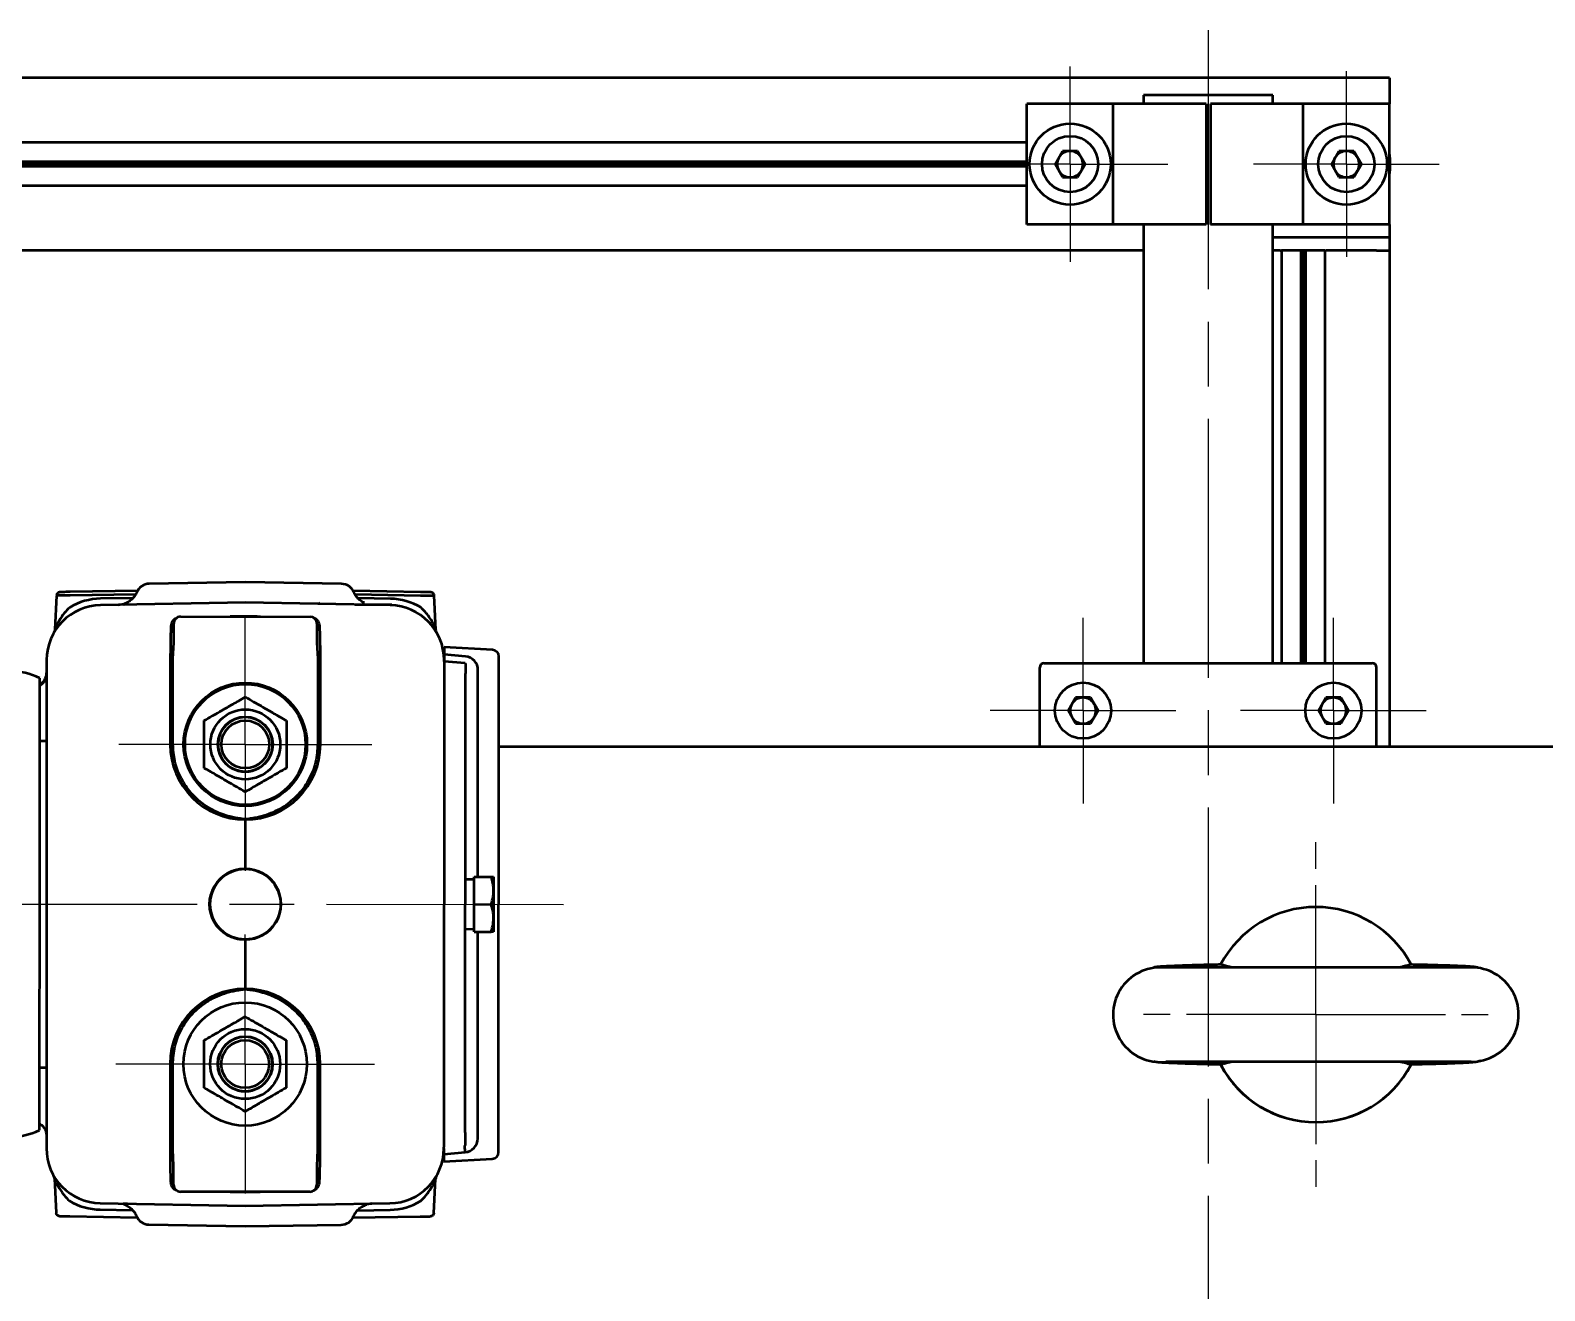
# Model space of a CAD drawing. Header units: millimetres. Extents: x 32504 to 36677, y 41990 to 42879.
# Drawn here: x 32803.6 to 32873.7, y 42186.5 to 42244.9 of the extents above; entities that cross this region are included whole.
import ezdxf

# ---------------------------------------------------------------- set-up
doc = ezdxf.new("R2010")
doc.units = ezdxf.units.MM
doc.linetypes.add('AM_ISO08W050', pattern=[18, 12, -1.5, 3, -1.5])
doc.linetypes.add('AM_ISO08W050x2', pattern=[9, 6, -0.75, 1.5, -0.75])
for name, color, linetype, lineweight in [('AM_0N', 7, 'Continuous', 50), ('Duong_tam', 4, 'AM_ISO08W050', 25), ('Net_dam', 7, 'Continuous', 50)]:
    doc.layers.add(name, color=color, linetype=linetype, lineweight=lineweight)

msp = doc.modelspace()

# ---------------------------------------------------------------- linework, layer by layer
at = {"layer": 'AM_0N'}
for centre in [(32851.7527, 42238.666), (32864.5527, 42238.666)]:
    msp.add_circle(centre, 1.88, dxfattribs=at)
at = {"layer": 'Duong_tam'}
for p, q in [((32858.1527, 42244.866), (32858.1527, 42088.866)), ((32709.3038, 42204.4343), (32828.2788, 42204.373))]:
    msp.add_line(p, q, dxfattribs=at)
at = {"layer": 'Duong_tam', "linetype": 'AM_ISO08W050x2'}
for p, q in [((32851.7527, 42238.666), (32851.7527, 42243.187)), ((32864.5527, 42238.666), (32864.5527, 42242.966)), ((32851.7527, 42238.666), (32847.2317, 42238.666)), ((32851.7527, 42238.666), (32856.2737, 42238.666)), ((32851.7527, 42238.666), (32851.7527, 42234.145)), ((32864.5527, 42238.666), (32860.2527, 42238.666)), ((32864.5527, 42238.666), (32868.8527, 42238.666)), ((32864.5527, 42238.666), (32864.5527, 42234.366)), ((32813.5351, 42211.7847), (32813.5351, 42217.6422)), ((32852.3527, 42213.3519), (32852.3527, 42217.6519)), ((32863.9527, 42213.3519), (32863.9527, 42217.6519)), ((32852.3527, 42213.3519), (32848.0527, 42213.3519)), ((32852.3527, 42213.3519), (32856.6527, 42213.3519)), ((32852.3527, 42213.3519), (32852.3527, 42209.0519)), ((32863.9527, 42213.3519), (32859.6527, 42213.3519)), ((32863.9527, 42213.3519), (32868.2527, 42213.3519)), ((32863.9527, 42213.3519), (32863.9527, 42209.0519)), ((32813.5351, 42211.7847), (32807.6776, 42211.7847)), ((32813.5351, 42211.7847), (32819.3926, 42211.7847)), ((32813.5351, 42211.7847), (32813.5351, 42205.9272)), ((32863.1408, 42199.266), (32863.1408, 42207.2507)), ((32813.5275, 42196.9765), (32813.5275, 42203.455)), ((32863.1408, 42199.266), (32855.1561, 42199.266)), ((32863.1408, 42199.266), (32871.1254, 42199.266)), ((32863.1408, 42199.266), (32863.1408, 42191.2814)), ((32813.5275, 42196.9765), (32807.049, 42196.9765)), ((32813.5275, 42196.9765), (32820.0059, 42196.9765)), ((32813.5275, 42196.9765), (32813.5275, 42190.4981))]:
    msp.add_line(p, q, dxfattribs=at)
at = {"layer": 'Net_dam'}
for p, q in [((32866.5527, 42242.666), (32758.5527, 42242.666)), ((32866.5527, 42242.666), (32866.5527, 42242.066)), ((32849.7527, 42235.866), (32849.7527, 42241.466)), ((32853.7527, 42241.466), (32849.7527, 42241.466)), ((32853.7527, 42235.866), (32853.7527, 42241.466)), ((32858.0527, 42241.466), (32853.7527, 42241.466)), ((32855.1527, 42241.866), (32855.1527, 42241.466)), ((32861.1527, 42241.866), (32855.1527, 42241.866)), ((32858.0527, 42241.466), (32858.0527, 42235.866)), ((32858.2527, 42241.466), (32858.2527, 42235.866)), ((32862.5527, 42241.466), (32858.2527, 42241.466)), ((32861.1527, 42241.466), (32861.1527, 42241.866)), ((32862.5527, 42235.866), (32862.5527, 42241.466)), ((32866.5527, 42241.466), (32862.5527, 42241.466)), ((32866.5527, 42242.066), (32866.5527, 42241.466)), ((32866.5527, 42235.866), (32866.5527, 42241.466)), ((32849.7527, 42239.666), (32775.3527, 42239.666)), ((32849.7527, 42238.7699), (32775.3527, 42238.7699)), ((32849.7527, 42238.666), (32775.3527, 42238.666)), ((32851.0576, 42238.666), (32851.4051, 42239.268)), ((32851.4051, 42238.064), (32851.0576, 42238.666)), ((32852.1003, 42239.268), (32851.4051, 42239.268)), ((32852.4478, 42238.666), (32852.1003, 42239.268)), ((32852.4478, 42238.666), (32852.1003, 42238.064)), ((32863.8576, 42238.666), (32864.2051, 42239.268)), ((32864.2051, 42238.064), (32863.8576, 42238.666)), ((32864.9003, 42239.268), (32864.2051, 42239.268)), ((32865.2478, 42238.666), (32864.9003, 42239.268)), ((32865.2478, 42238.666), (32864.9003, 42238.064)), ((32849.7527, 42238.5621), (32775.3527, 42238.5621)), ((32851.4051, 42238.064), (32852.1003, 42238.064)), ((32864.2051, 42238.064), (32864.9003, 42238.064)), ((32849.7527, 42237.666), (32775.3527, 42237.666)), ((32853.7527, 42235.866), (32849.7527, 42235.866)), ((32858.0527, 42235.866), (32853.7527, 42235.866)), ((32855.1527, 42235.866), (32855.1527, 42215.5519)), ((32862.5527, 42235.866), (32858.2527, 42235.866)), ((32861.1527, 42215.5519), (32861.1527, 42235.866)), ((32866.5527, 42235.866), (32862.5527, 42235.866)), ((32866.5527, 42235.866), (32866.5527, 42235.266)), ((32866.5527, 42235.266), (32861.1527, 42235.266)), ((32866.5527, 42235.266), (32866.5527, 42234.666)), ((32855.1527, 42234.666), (32769.9527, 42234.666)), ((32861.4927, 42234.666), (32861.1527, 42234.666)), ((32861.4927, 42234.666), (32861.5527, 42234.666)), ((32863.5527, 42234.666), (32861.5527, 42234.666)), ((32861.5527, 42234.666), (32861.5527, 42215.5519)), ((32862.4488, 42234.666), (32862.4488, 42215.5519)), ((32862.5527, 42234.666), (32862.5527, 42215.5519)), ((32862.6566, 42234.666), (32862.6566, 42215.5519)), ((32863.5527, 42234.666), (32863.5527, 42215.5519)), ((32863.5527, 42234.666), (32863.6127, 42234.666)), ((32865.9527, 42234.666), (32863.6127, 42234.666)), ((32865.9527, 42234.666), (32866.5527, 42234.666)), ((32866.5527, 42234.666), (32866.5527, 42211.666)), ((32813.539, 42219.3031), (32809.0829, 42219.2276)), ((32817.995, 42219.223), (32813.539, 42219.3031)), ((32804.7917, 42218.6897), (32804.7076, 42217.1016)), ((32808.5384, 42218.9009), (32805.4235, 42218.8481)), ((32805.4262, 42218.6977), (32808.4587, 42218.7491)), ((32808.3257, 42218.5632), (32806.8212, 42218.5377)), ((32813.5385, 42218.3506), (32806.8266, 42218.2369)), ((32807.6441, 42218.2508), (32807.9161, 42218.2952)), ((32807.9001, 42218.2645), (32807.9276, 42218.2631)), ((32820.2503, 42218.23), (32813.5385, 42218.3506)), ((32816.9834, 42218.3395), (32816.9342, 42218.2896)), ((32821.6539, 42218.8398), (32818.5391, 42218.8957)), ((32818.6184, 42218.2593), (32820.3316, 42218.2584)), ((32818.6187, 42218.7438), (32821.6511, 42218.6894)), ((32820.2559, 42218.5308), (32818.7515, 42218.5579)), ((32822.3681, 42217.0925), (32822.2856, 42218.6807)), ((32810.5381, 42217.7031), (32816.5382, 42217.7)), ((32810.2204, 42216.5025), (32810.2209, 42217.3861)), ((32816.8551, 42217.3827), (32816.8546, 42216.4991)), ((32810.1808, 42215.752), (32810.2204, 42216.5025)), ((32816.8546, 42216.4991), (32816.8935, 42215.7485)), ((32822.7449, 42216.2885), (32822.7448, 42215.9715)), ((32824.984, 42216.17), (32822.7449, 42216.2885)), ((32804.3296, 42215.6986), (32804.318, 42193.0721)), ((32810.0587, 42215.7521), (32810.0567, 42211.7865)), ((32810.1788, 42211.7864), (32810.1808, 42215.752)), ((32816.8935, 42215.7485), (32816.8914, 42211.783)), ((32817.0135, 42211.7829), (32817.0156, 42215.7485)), ((32822.7446, 42215.6241), (32822.7443, 42214.9987)), ((32822.7447, 42215.9485), (32822.7446, 42215.6891)), ((32822.7446, 42215.6241), (32822.7446, 42215.6891)), ((32823.7247, 42215.545), (32822.7446, 42215.6312)), ((32822.7448, 42215.9715), (32822.7447, 42215.9485)), ((32823.7359, 42215.8613), (32822.7447, 42215.9485)), ((32825.2729, 42192.8963), (32825.2847, 42215.8528)), ((32850.5527, 42215.5519), (32865.7527, 42215.5519)), ((32804.0103, 42212.2279), (32804.0117, 42214.853)), ((32822.7443, 42214.9987), (32822.7333, 42193.7531)), ((32823.7244, 42214.9124), (32823.7135, 42193.8383)), ((32824.3103, 42205.6451), (32824.3153, 42215.2284)), ((32850.3527, 42211.666), (32850.3527, 42215.3519)), ((32865.9527, 42211.666), (32865.9527, 42215.3519)), ((32851.6576, 42213.3519), (32852.0051, 42213.9539)), ((32852.0051, 42212.7499), (32851.6576, 42213.3519)), ((32852.7003, 42213.9539), (32852.0051, 42213.9539)), ((32853.0478, 42213.3519), (32852.7003, 42213.9539)), ((32853.0478, 42213.3519), (32852.7003, 42212.7499)), ((32863.2576, 42213.3519), (32863.6051, 42213.9539)), ((32863.6051, 42212.7499), (32863.2576, 42213.3519)), ((32864.3003, 42213.9539), (32863.6051, 42213.9539)), ((32864.6478, 42213.3519), (32864.3003, 42213.9539)), ((32864.6478, 42213.3519), (32864.3003, 42212.7499)), ((32852.0051, 42212.7499), (32852.7003, 42212.7499)), ((32863.6051, 42212.7499), (32864.3003, 42212.7499)), ((32804.0063, 42204.3855), (32804.0103, 42212.2279)), ((32893.5527, 42211.666), (32825.2825, 42211.666)), ((32814.1699, 42210.6839), (32814.167, 42210.6889)), ((32813.5333, 42208.3003), (32813.5321, 42206.0157)), ((32813.5045, 42206.0155), (32813.5045, 42206.016)), ((32824.1358, 42204.3751), (32824.1365, 42205.6451)), ((32824.1365, 42205.6451), (32824.9279, 42205.6447)), ((32825.0413, 42205.6447), (32825.041, 42205.0097)), ((32812.1164, 42205.1989), (32812.1164, 42205.1989)), ((32824.1364, 42205.5181), (32823.7195, 42205.5184)), ((32825.041, 42205.0097), (32825.0404, 42203.7397)), ((32804.0022, 42196.5431), (32804.0063, 42204.3855)), ((32824.1352, 42203.1051), (32824.1358, 42204.3751)), ((32824.1358, 42204.3751), (32824.9272, 42204.3747)), ((32825.0404, 42203.7397), (32825.04, 42203.1047)), ((32823.7184, 42203.2324), (32824.1352, 42203.2321)), ((32824.1352, 42203.1051), (32824.9266, 42203.1047)), ((32824.3041, 42193.5217), (32824.309, 42203.1051)), ((32813.5028, 42202.7453), (32813.5028, 42202.7457)), ((32813.5304, 42202.7455), (32813.5293, 42200.4609)), ((32870.3433, 42201.4528), (32855.9382, 42201.4528)), ((32858.7983, 42201.5754), (32858.7924, 42201.5838)), ((32867.4887, 42201.5782), (32867.4832, 42201.5754)), ((32804.0009, 42193.918), (32804.0022, 42196.5431)), ((32810.049, 42196.9783), (32810.047, 42193.0127)), ((32810.1691, 42193.0127), (32810.1711, 42196.9782)), ((32816.8838, 42196.9748), (32816.8818, 42193.0092)), ((32817.0039, 42193.0091), (32817.0059, 42196.9747)), ((32870.3433, 42197.0793), (32856.1921, 42197.0793)), ((32858.7983, 42196.9567), (32858.7924, 42196.9482)), ((32867.4887, 42196.9539), (32867.4832, 42196.9567)), ((32814.1622, 42195.8757), (32814.1594, 42195.8807)), ((32822.7333, 42193.7531), (32822.733, 42193.1276)), ((32810.2079, 42192.2622), (32810.1691, 42193.0127)), ((32816.8818, 42193.0092), (32816.8422, 42192.2587)), ((32822.733, 42193.0626), (32822.7328, 42192.8032)), ((32822.733, 42193.0626), (32822.733, 42193.1276)), ((32822.7328, 42192.7803), (32822.7326, 42192.4632)), ((32822.7326, 42192.4632), (32824.9718, 42192.5794)), ((32822.7328, 42192.8032), (32823.7241, 42192.8894)), ((32822.7328, 42192.8032), (32822.7328, 42192.7803)), ((32804.6945, 42191.6687), (32804.7769, 42190.0805)), ((32810.2075, 42191.3785), (32810.2079, 42192.2622)), ((32816.8422, 42192.2587), (32816.8417, 42191.3751)), ((32822.2709, 42190.0715), (32822.355, 42191.6596)), ((32816.5245, 42191.0582), (32810.5244, 42191.0613)), ((32806.8066, 42190.2304), (32808.3111, 42190.2034)), ((32806.8123, 42190.5312), (32813.5241, 42190.4106)), ((32813.5241, 42190.4106), (32820.236, 42190.5243)), ((32818.7368, 42190.198), (32820.2414, 42190.2235)), ((32819.1467, 42190.466), (32819.1357, 42190.4686)), ((32819.4185, 42190.5105), (32819.1464, 42190.466)), ((32805.4086, 42189.9214), (32808.5235, 42189.8655)), ((32809.0676, 42189.5382), (32813.5236, 42189.4581)), ((32813.5236, 42189.4581), (32817.9797, 42189.5336)), ((32818.5242, 42189.8603), (32821.639, 42189.9131))]:
    msp.add_line(p, q, dxfattribs=at)
for centre, radius in [((32851.7527, 42238.666), 1.3), ((32864.5527, 42238.666), 1.3), ((32813.5351, 42211.7847), 2.8575), ((32813.5351, 42211.7847), 2.794), ((32852.3527, 42213.3519), 1.3), ((32863.9527, 42213.3519), 1.3), ((32813.5351, 42211.7847), 1.6192), ((32813.5351, 42211.7847), 1.2707), ((32813.5351, 42211.7847), 1.1062), ((32813.5321, 42204.3806), 1.6351), ((32813.5275, 42196.9765), 2.8575), ((32813.5275, 42196.9765), 1.6193), ((32813.5275, 42196.9765), 1.2707), ((32813.5275, 42196.9765), 1.1062)]:
    msp.add_circle(centre, radius, dxfattribs=at)
for centre, radius, start, end in [((32851.7527, 42238.666), 0.602, 150, 210), ((32851.7527, 42238.666), 0.602, 90, 150), ((32851.7527, 42238.666), 0.602, 30, 90), ((32851.7527, 42238.666), 0.602, 330, 30), ((32864.5527, 42238.666), 0.602, 150, 210), ((32864.5527, 42238.666), 0.602, 90, 150), ((32864.5527, 42238.666), 0.602, 30, 90), ((32864.5527, 42238.666), 0.602, 330, 30), ((32862.5527, 42238.666), 4.0335, 352.608225, 7.391775), ((32851.7527, 42238.666), 0.602, 210, 270), ((32851.7527, 42238.666), 0.602, 270, 330), ((32864.5527, 42238.666), 0.602, 210, 270), ((32864.5527, 42238.666), 0.602, 270, 330), ((32809.0936, 42218.5927), 0.635, 90.970475, 157.385118), ((32817.9836, 42218.5881), 0.635, 22.596133, 88.970475), ((32806.8696, 42215.6807), 2.8575, 90.970475, 121.041001), ((32820.2046, 42215.6738), 2.8575, 58.899949, 88.970475), ((32806.8696, 42215.6973), 2.54, 90.970475, 179.970475), ((32820.2046, 42215.6904), 2.54, 359.970475, 88.970475), ((32824.9672, 42215.853), 0.3175, 359.970475, 86.970475), ((32823.6803, 42215.2287), 0.635, 359.970475, 84.970475), ((32850.5527, 42215.3519), 0.2, 90, 180), ((32865.7527, 42215.3519), 0.2, 0, 90), ((32802.6058, 42212.0062), 3.175, 63.716494, 89.970475), ((32852.3527, 42213.3519), 0.602, 150, 210), ((32852.3527, 42213.3519), 0.602, 90, 150), ((32852.3527, 42213.3519), 0.602, 30, 90), ((32852.3527, 42213.3519), 0.602, 330, 30), ((32863.9527, 42213.3519), 0.602, 150, 210), ((32863.9527, 42213.3519), 0.602, 90, 150), ((32863.9527, 42213.3519), 0.602, 30, 90), ((32863.9527, 42213.3519), 0.602, 330, 30), ((32813.5351, 42211.7847), 1.2649, 359.970475, 179.970475), ((32852.3527, 42213.3519), 0.602, 210, 270), ((32852.3527, 42213.3519), 0.602, 270, 330), ((32863.9527, 42213.3519), 0.602, 210, 270), ((32863.9527, 42213.3519), 0.602, 270, 330), ((32813.5411, 42211.7847), 3.4844, 179.970475, 269.872504), ((32813.5351, 42211.7847), 1.2649, 179.970475, 359.970475), ((32813.5291, 42211.7847), 3.4844, 270.068446, 359.970475), ((32813.5313, 42204.3806), 1.6351, 90.939611, 269.00134), ((32813.5321, 42204.3806), 1.6351, 90.96703, 149.970475), ((32813.5321, 42204.3806), 1.6351, 149.970475, 268.973921), ((32863.1408, 42199.266), 4.9848, 90, 152.310278), ((32863.1408, 42199.266), 4.9846, 27.691069, 152.309087), ((32863.1408, 42199.266), 4.9848, 27.689877, 90), ((32855.9382, 42199.2587), 2.1941, 90, 276.644543), ((32870.3494, 42199.266), 2.1868, 269.839868, 90.160132), ((32813.5334, 42196.9765), 3.4844, 90.068446, 179.970475), ((32813.5215, 42196.9765), 3.4844, 359.970475, 89.872504), ((32813.5275, 42196.9765), 1.2649, 359.970475, 179.970475), ((32813.5275, 42196.9765), 1.2649, 179.970475, 359.970475), ((32863.1408, 42199.266), 4.9846, 207.690913, 332.308931), ((32863.1408, 42199.266), 4.9848, 207.876141, 332.170952), ((32802.5979, 42196.7662), 3.175, 269.970475, 296.224457), ((32806.858, 42193.0708), 2.54, 179.970475, 268.970475), ((32820.193, 42193.0639), 2.54, 270.970475, 359.970475), ((32823.6691, 42193.522), 0.635, 274.970475, 359.970475), ((32824.9554, 42192.8965), 0.3175, 272.970475, 359.970475), ((32806.858, 42193.0874), 2.8575, 238.899949, 268.970475), ((32820.193, 42193.0806), 2.8575, 270.970475, 301.041001), ((32809.079, 42190.1731), 0.635, 202.594149, 268.970475), ((32817.969, 42190.1685), 0.635, 270.970475, 337.382068)]:
    msp.add_arc(centre, radius, start, end, dxfattribs=at)
for centre, major_axis, ratio, start_param, end_param in [((32810.5388, 42217.3851), (-0.225, 0.2252), 0.9972647, 5.4991567, 7.0672139), ((32929.4443, 42217.7736), (163.406, 0.2312), 0.0008139, 2.3593195, 2.3654067), ((32697.6322, 42217.8931), (163.4057, -0.3996), 0.0008139, 0.776186, 0.7822732), ((32816.5372, 42217.382), (0.2252, 0.225), 0.9972647, 5.4991567, 7.0672139), ((32813.5032, 42204.3806), (1.6356, -0.0008), 0.9998529, 1.5705571, 4.7126282), ((32813.504, 42204.3806), (1.6356, -0.0008), 0.9998529, 1.554121, 1.5710356), ((32813.5601, 42204.3806), (1.6356, -0.0008), 0.9998529, 4.6947565, 7.8716141), ((32813.504, 42204.3806), (1.6356, -0.0008), 0.9998529, 4.7121497, 4.7290643), ((32810.5254, 42191.3792), (-0.2252, -0.225), 0.9972647, 5.4991567, 7.0672139), ((32929.4304, 42190.8681), (163.4057, -0.3996), 0.0008139, 3.9177786, 3.9238658), ((32697.6183, 42190.9876), (163.406, 0.2312), 0.0008139, 5.5009121, 5.5069993), ((32816.5238, 42191.3761), (0.225, -0.2252), 0.9972647, 5.4991567, 7.0672139)]:
    msp.add_ellipse(centre, major_axis=major_axis, ratio=ratio, start_param=start_param, end_param=end_param, dxfattribs=at)
for points in [[(32804.9475, 42218.8401), (32804.9277, 42218.8376), (32804.888, 42218.8325), (32804.8376, 42218.798), (32804.8013, 42218.7489), (32804.7949, 42218.7095), (32804.7917, 42218.6897)], [(32822.2856, 42218.6807), (32822.2824, 42218.7005), (32822.276, 42218.7399), (32822.2398, 42218.7891), (32822.1895, 42218.8236), (32822.1498, 42218.8287), (32822.13, 42218.8312)], [(32804.7076, 42217.1016), (32804.7048, 42217.0769), (32804.6992, 42217.0274), (32804.6771, 42216.9828), (32804.666, 42216.9605)], [(32822.4095, 42216.9513), (32822.3985, 42216.9737), (32822.3764, 42217.0183), (32822.3708, 42217.0678), (32822.3681, 42217.0925)], [(32804.0115, 42214.5574), (32804.0575, 42214.5887), (32804.1494, 42214.6514), (32804.2496, 42214.7865), (32804.3167, 42214.9408), (32804.3251, 42215.0517), (32804.3293, 42215.1071)], [(32804.0102, 42211.956), (32804.0561, 42211.956), (32804.148, 42211.9559), (32804.2482, 42211.9559), (32804.3151, 42211.9558), (32804.3235, 42211.9558), (32804.3277, 42211.9558)], [(32804.0024, 42196.815), (32804.0483, 42196.815), (32804.1402, 42196.815), (32804.2403, 42196.8149), (32804.3073, 42196.8149), (32804.3157, 42196.8149), (32804.3199, 42196.8149)], [(32804.001, 42194.2136), (32804.047, 42194.1823), (32804.1388, 42194.1195), (32804.2389, 42193.9843), (32804.3058, 42193.8299), (32804.3141, 42193.719), (32804.3183, 42193.6636)], [(32823.7241, 42192.8894), (32823.7208, 42192.9308), (32823.7141, 42193.0134), (32823.7089, 42193.1178), (32823.708, 42193.191), (32823.7115, 42193.2008), (32823.7132, 42193.2057)], [(32804.6945, 42191.6687), (32804.6917, 42191.6934), (32804.6862, 42191.7429), (32804.6641, 42191.7876), (32804.6531, 42191.8099)], [(32822.3966, 42191.8007), (32822.3855, 42191.7784), (32822.3633, 42191.7338), (32822.3577, 42191.6843), (32822.355, 42191.6596)], [(32804.9326, 42189.93), (32804.9128, 42189.9325), (32804.8731, 42189.9376), (32804.8228, 42189.9722), (32804.7865, 42190.0213), (32804.7801, 42190.0608), (32804.7769, 42190.0805)], [(32822.2709, 42190.0715), (32822.2677, 42190.0517), (32822.2612, 42190.0123), (32822.2249, 42189.9632), (32822.1746, 42189.9287), (32822.1349, 42189.9237), (32822.1151, 42189.9211)]]:
    msp.add_open_spline(points, degree=3, dxfattribs=at)
for points, knots in [([(32804.7917, 42218.6897), (32804.8016, 42218.6909), (32804.821, 42218.6931), (32804.9664, 42218.6956), (32805.1372, 42218.6971), (32805.296, 42218.6977), (32805.3823, 42218.6977), (32805.4262, 42218.6977)], [0, 0, 0, 0, 0.2538146, 0.4992322, 0.7392268, 0.8671439, 1, 1, 1, 1]), ([(32805.4235, 42218.8481), (32805.3611, 42218.8471), (32805.2364, 42218.845), (32805.079, 42218.8423), (32804.9689, 42218.8404), (32804.9546, 42218.8402), (32804.9475, 42218.8401)], [0, 0, 0, 0, 0.25024695, 0.50017461, 0.74999996, 1, 1, 1, 1]), ([(32808.5073, 42218.8373), (32808.4768, 42218.7753), (32808.4157, 42218.6511), (32808.2755, 42218.4965), (32808.1094, 42218.37), (32807.9802, 42218.3201), (32807.9157, 42218.2952)], [0, 0, 0, 0, 0.2498766, 0.4999545, 0.7499607, 1, 1, 1, 1]), ([(32819.0499, 42218.3385), (32819.0235, 42218.3493), (32818.9332, 42218.3862), (32818.8018, 42218.4921), (32818.6612, 42218.6456), (32818.6003, 42218.7699), (32818.5699, 42218.8321)], [0, 0, 0, 0, 0.1210876, 0.4140555, 0.7071326, 1, 1, 1, 1]), ([(32819.0504, 42218.3385), (32819.0239, 42218.3493), (32818.9336, 42218.3862), (32818.8022, 42218.4921), (32818.6615, 42218.6456), (32818.6006, 42218.77), (32818.5701, 42218.8321)], [0, 0, 0, 0, 0.1211077, 0.4141004, 0.707172, 1, 1, 1, 1]), ([(32821.6511, 42218.6894), (32821.6951, 42218.6893), (32821.7814, 42218.6892), (32821.9401, 42218.6885), (32822.1109, 42218.6868), (32822.2563, 42218.6841), (32822.2758, 42218.6819), (32822.2856, 42218.6807)], [0, 0, 0, 0, 0.13285614, 0.26077324, 0.50076778, 0.7461854, 1, 1, 1, 1]), ([(32822.13, 42218.8312), (32822.1228, 42218.8313), (32822.1085, 42218.8316), (32821.9985, 42218.8336), (32821.8411, 42218.8364), (32821.7163, 42218.8386), (32821.6539, 42218.8398)], [0, 0, 0, 0, 0.25000004, 0.49982539, 0.74975305, 1, 1, 1, 1]), ([(32805.3961, 42218.129), (32805.3095, 42218.0415), (32805.1266, 42217.857), (32804.9246, 42217.5519), (32804.7924, 42217.2969), (32804.7303, 42217.1553), (32804.7102, 42217.107), (32804.7084, 42217.1033), (32804.7076, 42217.1016)], [0, 0, 0, 0, 0.2516902, 0.5314161, 0.7772846, 0.9023386, 0.9539906, 1, 1, 1, 1]), ([(32810.3626, 42217.6438), (32810.3147, 42217.6175), (32810.2123, 42217.5613), (32810.1156, 42217.4296), (32810.0975, 42217.3223), (32810.0885, 42217.2691)], [0, 0, 0, 0, 0.3074344, 0.6569695, 1, 1, 1, 1]), ([(32816.9873, 42217.2655), (32816.9784, 42217.3187), (32816.9605, 42217.4258), (32816.864, 42217.5577), (32816.7617, 42217.6141), (32816.7135, 42217.6407)], [0, 0, 0, 0, 0.34287223, 0.69037607, 1, 1, 1, 1]), ([(32822.3681, 42217.0925), (32822.3673, 42217.0942), (32822.3655, 42217.0979), (32822.3455, 42217.1462), (32822.281, 42217.2931), (32822.1549, 42217.5389), (32822.0163, 42217.7409), (32821.8664, 42217.9362), (32821.7686, 42218.0333), (32821.6806, 42218.1206)], [0, 0, 0, 0, 0.04600951, 0.09765696, 0.22268782, 0.48423395, 0.71847083, 0.74679702, 1, 1, 1, 1]), ([(32810.0885, 42217.2691), (32810.0839, 42217.1473), (32810.075, 42216.9097), (32810.063, 42216.404), (32810.0604, 42216.0083), (32810.0587, 42215.7521)], [0, 0, 0, 0, 0.2704193, 0.5274516, 1, 1, 1, 1]), ([(32817.0156, 42215.7485), (32817.0142, 42216.0048), (32817.012, 42216.4004), (32817.0005, 42216.9061), (32816.9918, 42217.1437), (32816.9873, 42217.2655)], [0, 0, 0, 0, 0.47254838, 0.72958067, 1, 1, 1, 1]), ([(32823.7247, 42215.545), (32823.7265, 42215.5423), (32823.7299, 42215.5369), (32823.7346, 42215.4853), (32823.7369, 42215.3703), (32823.7344, 42215.1984), (32823.7297, 42215.0404), (32823.7262, 42214.9554), (32823.7244, 42214.9124)], [0, 0, 0, 0, 0.1304073, 0.2573846, 0.5, 0.7426154, 0.8695927, 1, 1, 1, 1]), ([(32804.3293, 42215.0465), (32804.3249, 42214.991), (32804.316, 42214.8799), (32804.2462, 42214.726), (32804.1452, 42214.5958), (32804.0547, 42214.5372), (32804.0115, 42214.5093)], [0, 0, 0, 0, 0.2556934, 0.5112141, 0.7667943, 1, 1, 1, 1]), ([(32811.6307, 42212.8855), (32811.7537, 42212.9565), (32811.9738, 42213.0834), (32812.3403, 42213.2948), (32812.6717, 42213.4859), (32812.9702, 42213.658), (32813.2578, 42213.8238), (32813.4374, 42213.9274), (32813.5362, 42213.9844)], [0, 0, 0, 0, 0.2203566, 0.3942128, 0.54923, 0.6761358, 0.8218771, 1, 1, 1, 1]), ([(32813.5362, 42213.9844), (32813.6592, 42213.9133), (32813.8791, 42213.7862), (32814.2454, 42213.5745), (32814.5767, 42213.383), (32814.875, 42213.2106), (32815.1624, 42213.0445), (32815.3419, 42212.9407), (32815.4407, 42212.8836)], [0, 0, 0, 0, 0.2203566, 0.3942128, 0.54923, 0.6761358, 0.8218771, 1, 1, 1, 1]), ([(32811.6295, 42210.6858), (32811.6296, 42210.8278), (32811.6297, 42211.0819), (32811.63, 42211.505), (32811.6302, 42211.8876), (32811.6303, 42212.2322), (32811.6305, 42212.5641), (32811.6306, 42212.7715), (32811.6307, 42212.8855)], [0, 0, 0, 0, 0.2203566, 0.3942128, 0.54923, 0.6761358, 0.8218771, 1, 1, 1, 1]), ([(32815.4407, 42212.8836), (32815.4406, 42212.7416), (32815.4405, 42212.4875), (32815.4402, 42212.0644), (32815.44, 42211.6818), (32815.4399, 42211.3372), (32815.4397, 42211.0053), (32815.4396, 42210.7979), (32815.4395, 42210.6839)], [0, 0, 0, 0, 0.2203566, 0.3942128, 0.54923, 0.6761358, 0.8218771, 1, 1, 1, 1]), ([(32813.5333, 42208.3003), (32813.5333, 42208.3005), (32813.5332, 42208.301), (32813.5329, 42208.3019), (32813.5315, 42208.3038), (32813.5253, 42208.3077), (32813.5005, 42208.3154), (32813.4252, 42208.3267), (32813.1918, 42208.3587), (32812.7345, 42208.4434), (32812.1127, 42208.6704), (32811.4722, 42209.0724), (32810.9207, 42209.6087), (32810.5036, 42210.2705), (32810.228, 42211.0074), (32810.1952, 42211.5268), (32810.1788, 42211.7864)], [0, 0, 0, 0, 0.00012719, 0.0002613, 0.00056831, 0.00141754, 0.0042961, 0.0151924, 0.04432508, 0.13736658, 0.27728758, 0.41508852, 0.56153923, 0.70752027, 0.8538273, 1, 1, 1, 1]), ([(32816.8914, 42211.783), (32816.872, 42211.5084), (32816.8332, 42210.9592), (32816.5272, 42210.1833), (32816.0598, 42209.5004), (32815.5306, 42209.0291), (32815.0327, 42208.7266), (32814.6056, 42208.5387), (32814.2669, 42208.4388), (32814.0309, 42208.3885), (32813.9027, 42208.3651), (32813.7733, 42208.3448), (32813.6751, 42208.3312), (32813.6216, 42208.3236), (32813.5979, 42208.32), (32813.5779, 42208.3165), (32813.5548, 42208.3113), (32813.5411, 42208.3071), (32813.5351, 42208.3035), (32813.5337, 42208.3018), (32813.5334, 42208.3009), (32813.5333, 42208.3005), (32813.5333, 42208.3003)], [0, 0, 0, 0, 0.1546475, 0.3093812, 0.4640875, 0.6184474, 0.7051716, 0.7922599, 0.8811716, 0.9039595, 0.9284732, 0.9547305, 0.9779347, 0.9844204, 0.9852831, 0.9914352, 0.9958897, 0.9986771, 0.9994846, 0.9997673, 0.9998877, 1, 1, 1, 1]), ([(32813.534, 42209.585), (32813.411, 42209.6561), (32813.1911, 42209.7832), (32812.8248, 42209.995), (32812.4935, 42210.1864), (32812.1952, 42210.3589), (32811.9078, 42210.525), (32811.7283, 42210.6288), (32811.6295, 42210.6858)], [0, 0, 0, 0, 0.2203566, 0.3942128, 0.54923, 0.6761358, 0.8218771, 1, 1, 1, 1]), ([(32815.4395, 42210.6839), (32815.3165, 42210.6129), (32815.0964, 42210.486), (32814.7299, 42210.2747), (32814.3985, 42210.0835), (32814.1, 42209.9114), (32813.8124, 42209.7456), (32813.6328, 42209.642), (32813.534, 42209.585)], [0, 0, 0, 0, 0.22035663, 0.39421284, 0.54923001, 0.67613579, 0.82187714, 1, 1, 1, 1]), ([(32825.041, 42205.0097), (32825.0344, 42205.1248), (32825.022, 42205.34), (32824.9578, 42205.5481), (32824.9279, 42205.6447)], [0, 0, 0, 0, 0.5352511, 1, 1, 1, 1]), ([(32824.9279, 42205.6447), (32824.9645, 42205.6447), (32825.0275, 42205.6447), (32825.0372, 42205.6447), (32825.0413, 42205.6447)], [0, 0, 0, 0, 0.5819524, 1, 1, 1, 1]), ([(32824.9272, 42204.3747), (32824.9639, 42204.4961), (32825.027, 42204.7046), (32825.0369, 42204.9197), (32825.041, 42205.0097)], [0, 0, 0, 0, 0.5819524, 1, 1, 1, 1]), ([(32825.0404, 42203.7397), (32825.0337, 42203.8548), (32825.0213, 42204.07), (32824.9571, 42204.2781), (32824.9272, 42204.3747)], [0, 0, 0, 0, 0.5352511, 1, 1, 1, 1]), ([(32824.9266, 42203.1047), (32824.9633, 42203.2261), (32825.0263, 42203.4346), (32825.0362, 42203.6497), (32825.0404, 42203.7397)], [0, 0, 0, 0, 0.58195238, 1, 1, 1, 1]), ([(32825.04, 42203.1047), (32825.0333, 42203.1047), (32825.0208, 42203.1047), (32824.9565, 42203.1047), (32824.9266, 42203.1047)], [0, 0, 0, 0, 0.5352511, 1, 1, 1, 1]), ([(32858.7924, 42201.5838), (32858.6945, 42201.5817), (32858.4938, 42201.5773), (32858.2216, 42201.5709), (32857.9331, 42201.5638), (32857.5888, 42201.5549), (32857.1596, 42201.5424), (32856.6737, 42201.5257), (32856.2564, 42201.5071), (32855.9387, 42201.4874), (32855.7167, 42201.4674), (32855.6598, 42201.4529), (32855.63, 42201.4453)], [0, 0, 0, 0, 0.0539134, 0.1105703, 0.1609126, 0.2308415, 0.3281545, 0.4532037, 0.6064467, 0.7246064, 0.8557296, 1, 1, 1, 1]), ([(32859.2598, 42201.4528), (32859.2177, 42201.4622), (32859.1755, 42201.4717), (32859.1334, 42201.4811), (32859.0889, 42201.4911), (32858.9998, 42201.5111), (32858.8913, 42201.5406), (32858.819, 42201.5621), (32858.7986, 42201.5716), (32858.7983, 42201.575), (32858.7983, 42201.5754)], [-0.2346098, -0.2346098, -0.2346098, -0.2346098, 0, 0, 0, 0.2479313, 0.4961331, 0.7377848, 0.9716851, 1, 1, 1, 1]), ([(32867.4832, 42201.5754), (32867.4793, 42201.5719), (32867.4714, 42201.5649), (32867.4068, 42201.5453), (32867.3112, 42201.5191), (32867.2179, 42201.496), (32867.1614, 42201.484), (32867.1481, 42201.4811), (32867.1481, 42201.4811), (32867.1481, 42201.4811), (32867.1481, 42201.4811), (32867.1035, 42201.4717), (32867.0589, 42201.4622), (32867.0143, 42201.4528)], [0, 0, 0, 0, 0.2278578, 0.4555398, 0.687583, 0.9268656, 1, 1, 1, 1, 1, 1, 1.2466921, 1.2466921, 1.2466921, 1.2466921]), ([(32870.6576, 42201.4432), (32870.6302, 42201.451), (32870.578, 42201.4658), (32870.3594, 42201.4861), (32870.044, 42201.5061), (32869.629, 42201.5249), (32869.1467, 42201.5417), (32868.7244, 42201.554), (32868.3903, 42201.5628), (32868.1149, 42201.5696), (32867.8298, 42201.5763), (32867.6102, 42201.5812), (32867.4888, 42201.5839)], [0, 0, 0, 0, 0.1444863, 0.2755561, 0.3934016, 0.545696, 0.6692432, 0.7645163, 0.8318755, 0.8792778, 0.9332618, 1, 1, 1, 1]), ([(32810.1711, 42196.9782), (32810.1905, 42197.2528), (32810.2293, 42197.802), (32810.5354, 42198.578), (32811.0028, 42199.2608), (32811.532, 42199.7321), (32812.0299, 42200.0346), (32812.457, 42200.2225), (32812.7957, 42200.3224), (32813.0316, 42200.3727), (32813.1598, 42200.3961), (32813.2893, 42200.4164), (32813.3874, 42200.43), (32813.441, 42200.4377), (32813.4647, 42200.4412), (32813.4847, 42200.4447), (32813.5078, 42200.4499), (32813.5215, 42200.4542), (32813.5275, 42200.4577), (32813.5288, 42200.4594), (32813.5292, 42200.4603), (32813.5292, 42200.4607), (32813.5293, 42200.4609)], [0, 0, 0, 0, 0.1546475, 0.3093812, 0.4640875, 0.6184474, 0.7051716, 0.7922598, 0.8811716, 0.9039594, 0.9284731, 0.9547304, 0.9779347, 0.9844204, 0.9852831, 0.9914352, 0.9958898, 0.9986772, 0.9994847, 0.9997673, 0.9998877, 1, 1, 1, 1]), ([(32813.5293, 42200.4609), (32813.5293, 42200.4607), (32813.5293, 42200.4602), (32813.5297, 42200.4593), (32813.5311, 42200.4574), (32813.5372, 42200.4535), (32813.5621, 42200.4458), (32813.6374, 42200.4346), (32813.8707, 42200.4025), (32814.3281, 42200.3178), (32814.9498, 42200.0908), (32815.5904, 42199.6888), (32816.1419, 42199.1525), (32816.559, 42198.4907), (32816.8345, 42197.7538), (32816.8674, 42197.2344), (32816.8838, 42196.9748)], [0, 0, 0, 0, 0.0001272, 0.0002613, 0.0005684, 0.0014176, 0.0042962, 0.0151924, 0.044325, 0.1373665, 0.2772876, 0.4150885, 0.5615393, 0.7075203, 0.8538273, 1, 1, 1, 1]), ([(32811.623, 42198.0773), (32811.7461, 42198.1483), (32811.9661, 42198.2752), (32812.3327, 42198.4866), (32812.6641, 42198.6777), (32812.9626, 42198.8498), (32813.2501, 42199.0156), (32813.4298, 42199.1192), (32813.5286, 42199.1762)], [0, 0, 0, 0, 0.2203566, 0.3942128, 0.54923, 0.6761358, 0.8218771, 1, 1, 1, 1]), ([(32813.5286, 42199.1762), (32813.6516, 42199.1051), (32813.8715, 42198.978), (32814.2378, 42198.7663), (32814.5691, 42198.5748), (32814.8674, 42198.4024), (32815.1547, 42198.2363), (32815.3343, 42198.1325), (32815.433, 42198.0754)], [0, 0, 0, 0, 0.2203566, 0.3942128, 0.54923, 0.6761358, 0.8218771, 1, 1, 1, 1]), ([(32811.6219, 42195.8776), (32811.622, 42196.0196), (32811.6221, 42196.2737), (32811.6223, 42196.6968), (32811.6225, 42197.0794), (32811.6227, 42197.424), (32811.6229, 42197.7559), (32811.623, 42197.9633), (32811.623, 42198.0773)], [0, 0, 0, 0, 0.2203566, 0.3942128, 0.54923, 0.6761358, 0.8218771, 1, 1, 1, 1]), ([(32815.433, 42198.0754), (32815.433, 42197.9334), (32815.4328, 42197.6793), (32815.4326, 42197.2562), (32815.4324, 42196.8736), (32815.4322, 42196.529), (32815.4321, 42196.1971), (32815.432, 42195.9897), (32815.4319, 42195.8757)], [0, 0, 0, 0, 0.2203566, 0.3942128, 0.54923, 0.6761358, 0.8218771, 1, 1, 1, 1]), ([(32858.7924, 42196.9482), (32858.6945, 42196.9504), (32858.4938, 42196.9548), (32858.2216, 42196.9612), (32857.9331, 42196.9682), (32857.5888, 42196.9772), (32857.1596, 42196.9896), (32856.6737, 42197.0063), (32856.2564, 42197.0249), (32855.9387, 42197.0447), (32855.7167, 42197.0646), (32855.6598, 42197.0792), (32855.63, 42197.0868)], [0, 0, 0, 0, 0.0539134, 0.1105703, 0.1609126, 0.2308415, 0.3281545, 0.4532037, 0.6064467, 0.7246064, 0.8557296, 1, 1, 1, 1]), ([(32859.2598, 42197.0793), (32859.2177, 42197.0698), (32859.1755, 42197.0604), (32859.1334, 42197.0509), (32859.0889, 42197.0409), (32858.9998, 42197.021), (32858.8913, 42196.9915), (32858.819, 42196.9699), (32858.7986, 42196.9605), (32858.7983, 42196.9571), (32858.7983, 42196.9567)], [-0.2346098, -0.2346098, -0.2346098, -0.2346098, 0, 0, 0, 0.2479313, 0.4961331, 0.7377848, 0.9716851, 1, 1, 1, 1]), ([(32867.4832, 42196.9567), (32867.4793, 42196.9602), (32867.4714, 42196.9672), (32867.4068, 42196.9867), (32867.3112, 42197.0129), (32867.2179, 42197.036), (32867.1614, 42197.0481), (32867.1481, 42197.0509), (32867.1481, 42197.0509), (32867.1481, 42197.0509), (32867.1481, 42197.0509), (32867.1035, 42197.0604), (32867.0589, 42197.0698), (32867.0143, 42197.0793)], [0, 0, 0, 0, 0.2278578, 0.4555398, 0.687583, 0.9268656, 1, 1, 1, 1, 1, 1, 1.2466921, 1.2466921, 1.2466921, 1.2466921]), ([(32870.7627, 42197.1187), (32870.7276, 42197.1087), (32870.6926, 42197.0988), (32870.6576, 42197.0888), (32870.6302, 42197.0811), (32870.578, 42197.0662), (32870.3594, 42197.0459), (32870.044, 42197.0259), (32869.629, 42197.0072), (32869.1467, 42196.9904), (32868.7244, 42196.978), (32868.3903, 42196.9693), (32868.1149, 42196.9625), (32867.8298, 42196.9557), (32867.6102, 42196.9509), (32867.4888, 42196.9482)], [-0.1846789, -0.1846789, -0.1846789, -0.1846789, 0, 0, 0, 0.1444863, 0.2755561, 0.3934016, 0.545696, 0.6692432, 0.7645163, 0.8318755, 0.8792778, 0.9332618, 1, 1, 1, 1]), ([(32813.5263, 42194.7768), (32813.4034, 42194.8479), (32813.1834, 42194.975), (32812.8171, 42195.1868), (32812.4859, 42195.3782), (32812.1876, 42195.5507), (32811.9002, 42195.7168), (32811.7207, 42195.8206), (32811.6219, 42195.8776)], [0, 0, 0, 0, 0.22035663, 0.39421284, 0.54923001, 0.67613579, 0.82187714, 1, 1, 1, 1]), ([(32815.4319, 42195.8757), (32815.3089, 42195.8047), (32815.0888, 42195.6778), (32814.7223, 42195.4665), (32814.3908, 42195.2753), (32814.0923, 42195.1032), (32813.8048, 42194.9374), (32813.6252, 42194.8338), (32813.5263, 42194.7768)], [0, 0, 0, 0, 0.2203566, 0.3942128, 0.54923, 0.6761358, 0.8218771, 1, 1, 1, 1]), ([(32823.7135, 42193.8383), (32823.7153, 42193.7953), (32823.7187, 42193.7103), (32823.7233, 42193.5523), (32823.7255, 42193.3804), (32823.7231, 42193.2654), (32823.7184, 42193.2138), (32823.715, 42193.2084), (32823.7132, 42193.2057)], [0, 0, 0, 0, 0.1304073, 0.2573846, 0.5, 0.7426154, 0.8695927, 1, 1, 1, 1]), ([(32810.047, 42193.0127), (32810.0484, 42192.7565), (32810.0506, 42192.3608), (32810.062, 42191.8551), (32810.0708, 42191.6175), (32810.0753, 42191.4957)], [0, 0, 0, 0, 0.4725484, 0.7295807, 1, 1, 1, 1]), ([(32816.974, 42191.4921), (32816.9786, 42191.6139), (32816.9876, 42191.8515), (32816.9996, 42192.3572), (32817.0022, 42192.7529), (32817.0039, 42193.0091)], [0, 0, 0, 0, 0.2704193, 0.5274516, 1, 1, 1, 1]), ([(32804.6945, 42191.6687), (32804.6953, 42191.667), (32804.697, 42191.6633), (32804.7172, 42191.6149), (32804.7817, 42191.4678), (32804.8939, 42191.2495), (32805.0276, 42191.0473), (32805.1735, 42190.8503), (32805.2947, 42190.7284), (32805.382, 42190.6406)], [0, 0, 0, 0, 0.04603965, 0.09769382, 0.22311606, 0.48435029, 0.64866172, 0.74708156, 1, 1, 1, 1]), ([(32821.6664, 42190.6323), (32821.7528, 42190.7197), (32821.9301, 42190.8991), (32822.1338, 42191.2024), (32822.2675, 42191.4585), (32822.3321, 42191.6056), (32822.3524, 42191.6542), (32822.3541, 42191.6579), (32822.355, 42191.6596)], [0, 0, 0, 0, 0.251307, 0.5156925, 0.7762361, 0.9019956, 0.9538108, 1, 1, 1, 1]), ([(32810.0753, 42191.4957), (32810.0844, 42191.4427), (32810.1029, 42191.3358), (32810.1981, 42191.2042), (32810.3001, 42191.148), (32810.3479, 42191.1217)], [0, 0, 0, 0, 0.3433535, 0.6922168, 1, 1, 1, 1]), ([(32816.6984, 42191.1158), (32816.7473, 42191.1427), (32816.8505, 42191.1994), (32816.9475, 42191.3317), (32816.9652, 42191.439), (32816.974, 42191.4921)], [0, 0, 0, 0, 0.31197671, 0.65894623, 1, 1, 1, 1]), ([(32808.0793, 42190.5071), (32808.0519, 42190.5073), (32807.9572, 42190.5083), (32807.8811, 42190.5043), (32807.8715, 42190.496), (32807.8672, 42190.4923)], [0, 0, 0, 0, 0.1842286, 0.6362015, 1, 1, 1, 1]), ([(32807.8892, 42190.5022), (32808.0388, 42190.412), (32808.1291, 42190.375), (32808.2605, 42190.2691), (32808.4012, 42190.1156), (32808.4621, 42189.9913), (32808.4925, 42189.9291)], [0, 0, 0, 0, 0.1210926, 0.4140805, 0.707157, 1, 1, 1, 1]), ([(32818.5552, 42189.9239), (32818.5857, 42189.986), (32818.6468, 42190.1101), (32818.787, 42190.2648), (32818.9531, 42190.3912), (32819.0822, 42190.4411), (32819.1468, 42190.466)], [0, 0, 0, 0, 0.2498758, 0.4999571, 0.7499668, 1, 1, 1, 1]), ([(32818.5552, 42189.9239), (32818.5858, 42189.986), (32818.6469, 42190.1101), (32818.7871, 42190.2648), (32818.9532, 42190.3913), (32819.0823, 42190.4411), (32819.1469, 42190.466)], [0, 0, 0, 0, 0.2498795, 0.4999574, 0.7499617, 1, 1, 1, 1]), ([(32804.9326, 42189.93), (32804.9398, 42189.9299), (32804.954, 42189.9296), (32805.0641, 42189.9276), (32805.2215, 42189.9248), (32805.3462, 42189.9226), (32805.4086, 42189.9214)], [0, 0, 0, 0, 0.25, 0.4998254, 0.749753, 1, 1, 1, 1]), ([(32821.639, 42189.9131), (32821.7014, 42189.9141), (32821.8262, 42189.9162), (32821.9836, 42189.9189), (32822.0936, 42189.9208), (32822.1079, 42189.921), (32822.1151, 42189.9211)], [0, 0, 0, 0, 0.250247, 0.5001746, 0.75, 1, 1, 1, 1])]:
    msp.add_open_spline(points, degree=3, knots=knots, dxfattribs=at)

doc.saveas('drawing.dxf')
